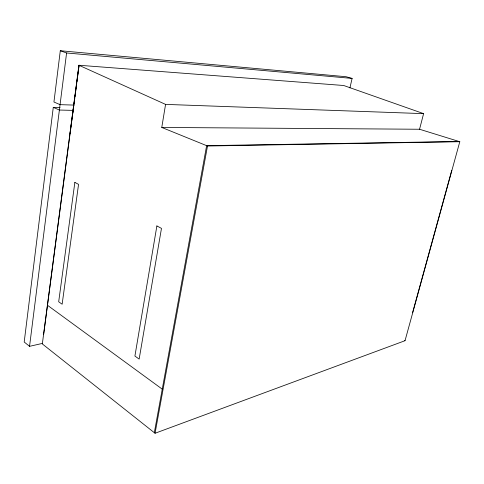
<?xml version="1.0" encoding="UTF-8"?>
<svg xmlns="http://www.w3.org/2000/svg" width="484" height="484" viewBox="0 0 484 484"><rect width="100%" height="100%" fill="white"/><g stroke="black" fill="none" stroke-linecap="round" stroke-linejoin="round"><path stroke-width="0.73" d="M60.076 107.539L53.282 107.351L24.2 342.006L29.548 346.332L42.398 343.404M349.914 87.931L352.11 78.408L346.078 76.726L60.294 50.735L53.942 102.003L60.064 104.653L73.81 105.082L70.029 133.517M29.548 346.332L66.592 52.974L60.294 50.735M78.904 65.249L42.332 343.942L155.055 433.265L405.029 340.7L459.8 141.709L419.555 129.252L161.771 127.449L165.564 104.393L78.904 65.249L343.7 85.499L423.603 113.643L419.555 129.252M43.645 334.492L79.067 65.261L76.908 81.735M74.548 99.704L74.742 98.21M74.941 96.709L75.232 94.465M75.431 92.964L76.708 83.23M72.37 115.676L73.09 110.382L59.387 110.037L53.282 107.351M73.12 110.14L73.81 105.082M73.907 104.411L74.27 101.725M154.323 432.684L206.632 145.66L459.044 141.473M155.055 433.265L207.503 146.011L161.771 127.449M412.556 312.755L451.76 170.289M207.503 146.011L459.8 141.709M165.564 104.393L423.603 113.643M66.592 52.974L352.11 78.408M404.364 340.361L405.029 340.7M47.414 305.222L162.255 389.154M74.857 182.389L58.685 301.762L62.14 304.224L78.553 184.356L74.857 182.389M156.883 225.943L134.909 356.055L139.15 359.08L161.474 228.381L156.883 225.943"/></g></svg>
